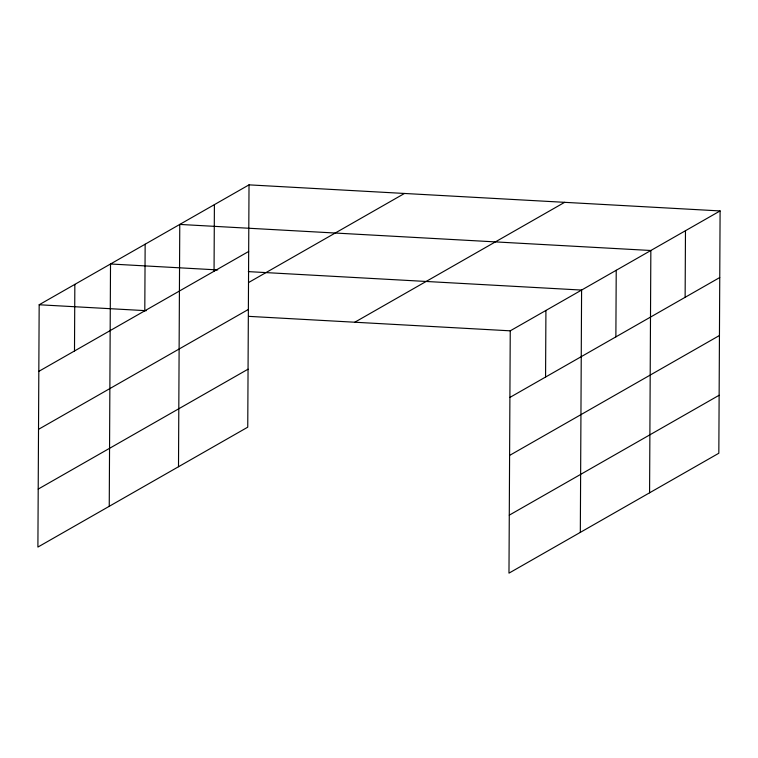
<?xml version="1.0" encoding="UTF-8"?>
<svg xmlns="http://www.w3.org/2000/svg" width="758" height="758" viewBox="0 0 758 758"><rect width="100%" height="100%" fill="white"/><g stroke="black" fill="none" stroke-linecap="round" stroke-linejoin="round"><path stroke-width="1.14" d="M249.022 184.857L39.17 304.763L37.9 547.068L247.752 427.171L249.022 184.857L720.1 210.932L718.83 453.237L508.978 573.143L510.248 330.829L720.1 210.932M74.492 350.973L74.843 284.373M109.247 506.306L110.516 263.992L217.688 269.924M144.797 310.808L145.148 244.209M178.5 466.739L179.769 224.425L650.847 250.5L649.578 492.814M214.05 271.241L214.4 204.641M545.57 377.048L545.921 310.448M580.325 532.381L581.594 290.068L248.311 271.62M615.875 336.884L616.226 270.284M685.128 297.316L685.478 230.716M38.819 371.363L248.681 251.457M248.643 282.497L404.478 193.461M38.516 429.341L248.378 309.444M38.203 489.09L248.065 369.184M354.791 322.226L564.644 202.32M509.897 397.429L719.749 277.532M509.594 455.416L719.446 335.51M509.281 515.156L719.134 395.259M39.17 304.763L146.341 310.695M248.795 316.361L510.248 330.829"/></g></svg>
